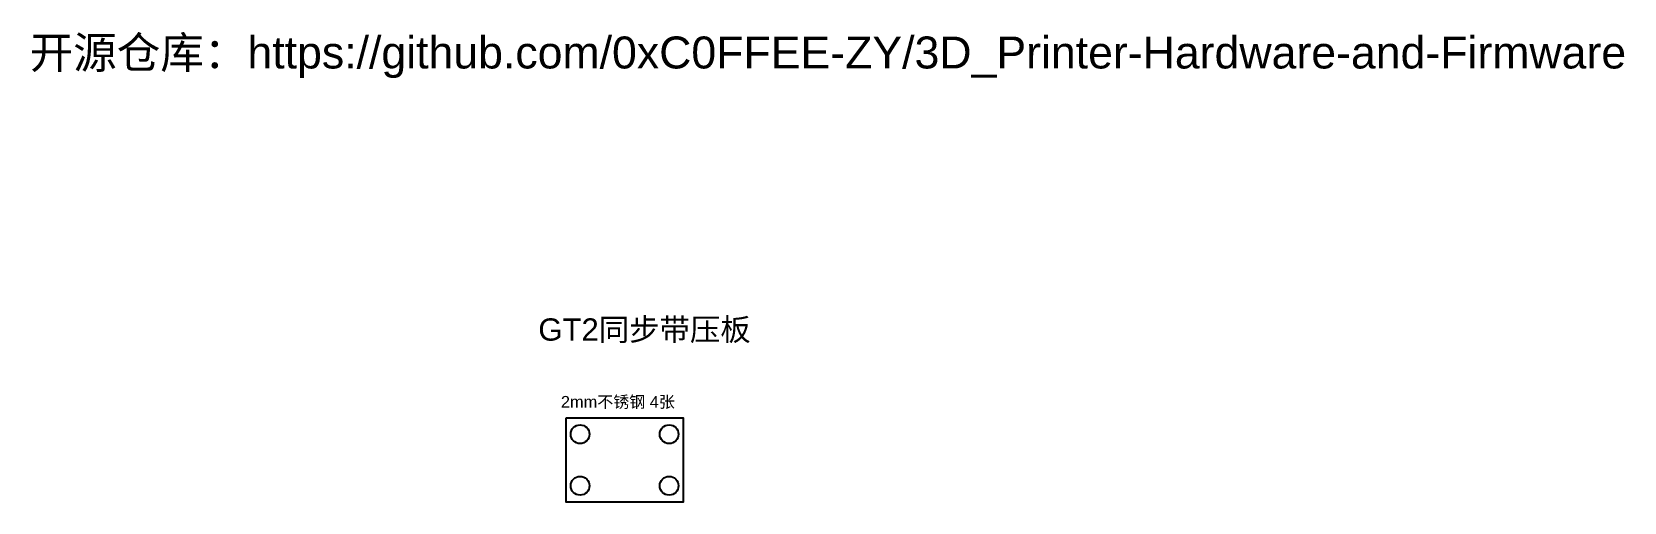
# Model space of a CAD drawing. Header units: millimetres. Extents: x 2295 to 2634, y 1647 to 1747.
import ezdxf

# ---------------------------------------------------------------- set-up
doc = ezdxf.new("R2010")
doc.units = ezdxf.units.MM
doc.styles.get("Standard").update_dxf_attribs({"font": 'arial.ttf'})

msp = doc.modelspace()

# ---------------------------------------------------------------- linework, layer by layer
msp.add_lwpolyline([(2408.5, 1665.07), (2433.5, 1665.07), (2433.5, 1647.07), (2408.5, 1647.07)], close=True)
for centre in [(2411.5, 1661.57), (2430.5, 1661.57), (2411.5, 1650.57), (2430.5, 1650.57)]:
    msp.add_circle(centre, 2)

# ---------------------------------------------------------------- texts
at = {"attachment_point": 1}
for s, width, gutter_width, insert, char_height in [('{\\fSimSun|b0|i0|c134|p2;开源仓库：}https://github.com/0xC0FFEE-ZY/3D_Printer-Hardware-and-Firmware', 340.6816, 34.08, (2294.05, 1746.44), 6.8157), ('2mm{\\fSimSun|b0|i0|c134|p2;不锈钢} 4{\\fSimSun|b0|i0|c134|p2;张}', 32.7488, 12.5, (2407.41, 1669.73), 2.5)]:
    msp.add_mtext_dynamic_manual_height_columns(s, width=width, gutter_width=gutter_width, heights=[0], dxfattribs=dict(at, insert=insert, char_height=char_height))
at = {"insert": (2402.59, 1686.29), "char_height": 4.7512, "width": 59.8081, "attachment_point": 1}
msp.add_mtext('GT2{\\fSimSun|b0|i0|c134|p2;同步带压板}', dxfattribs=at)

doc.saveas('drawing.dxf')
